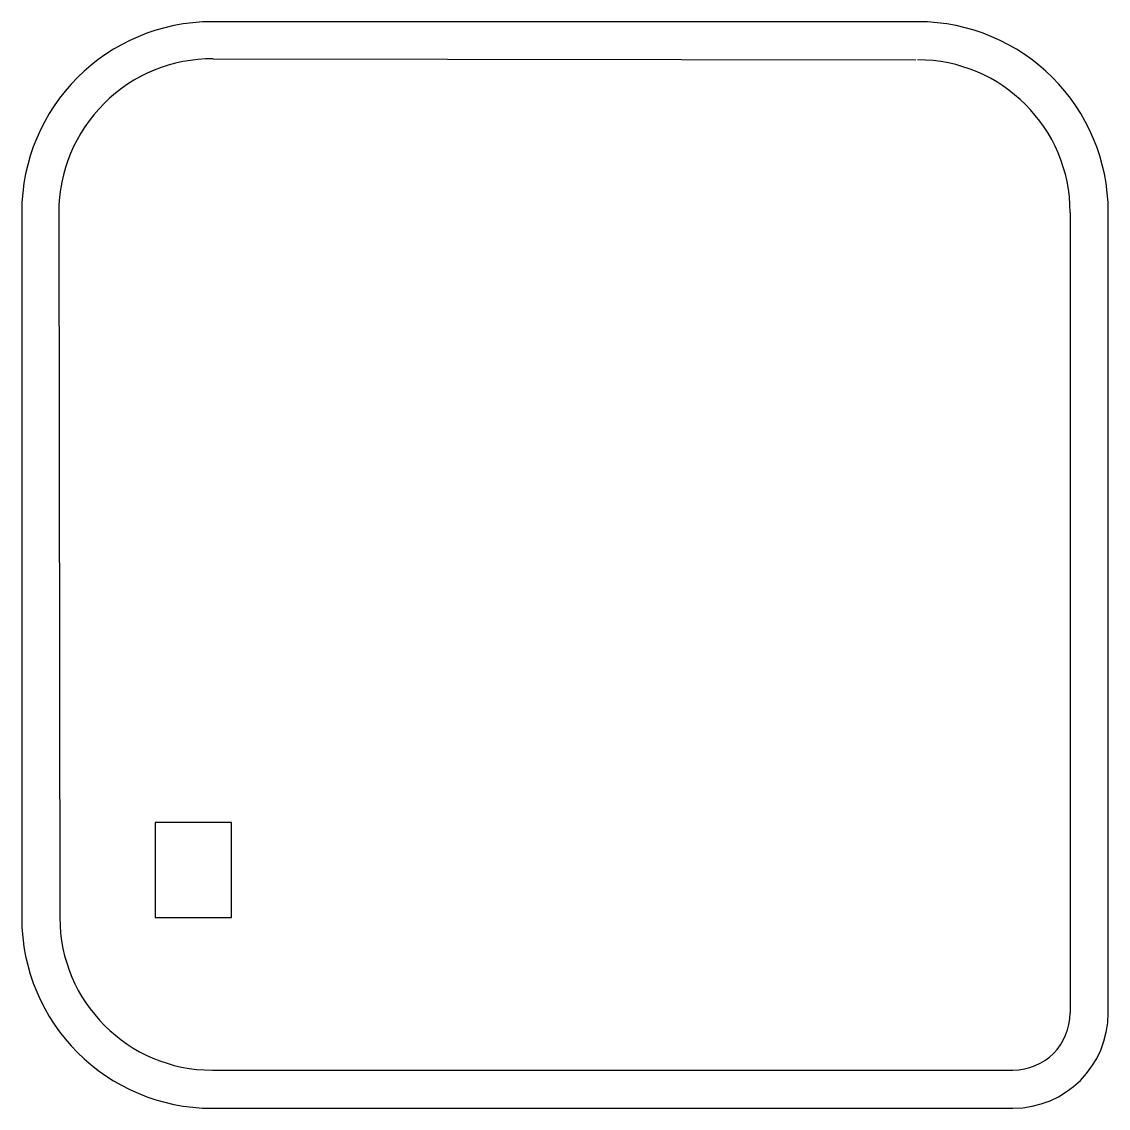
# Model space of a CAD drawing. Header units: millimetres. Extents: x 15 to 72, y 15 to 72.
import ezdxf

# ---------------------------------------------------------------- set-up
doc = ezdxf.new("R2010")
doc.units = ezdxf.units.MM

msp = doc.modelspace()

# ---------------------------------------------------------------- linework, layer by layer
for p, q in [((62, 72), (25, 72)), ((25.041, 70.055), (61.897, 69.999)), ((16.948, 62.234), (17, 25)), ((15, 62), (15, 25)), ((70, 62), (70, 20)), ((72, 20), (72, 62)), ((26, 30), (22, 30)), ((22, 30), (22, 25)), ((26, 25), (26, 30)), ((22, 25), (26, 25)), ((25, 17), (67, 17)), ((25, 15), (67, 15))]:
    msp.add_line(p, q)
for centre, radius, start, end in [((25, 62), 10, 90, 180), ((62, 62), 10, 0, 90), ((25, 62), 8.055, 89.7085, 180), ((62, 62), 8, 0, 90), ((25, 25), 10, 180, 270), ((25, 25), 8, 180, 270), ((67, 20), 5, 270, 0), ((67, 20), 3, 270, 0)]:
    msp.add_arc(centre, radius, start, end)

doc.saveas('drawing.dxf')
